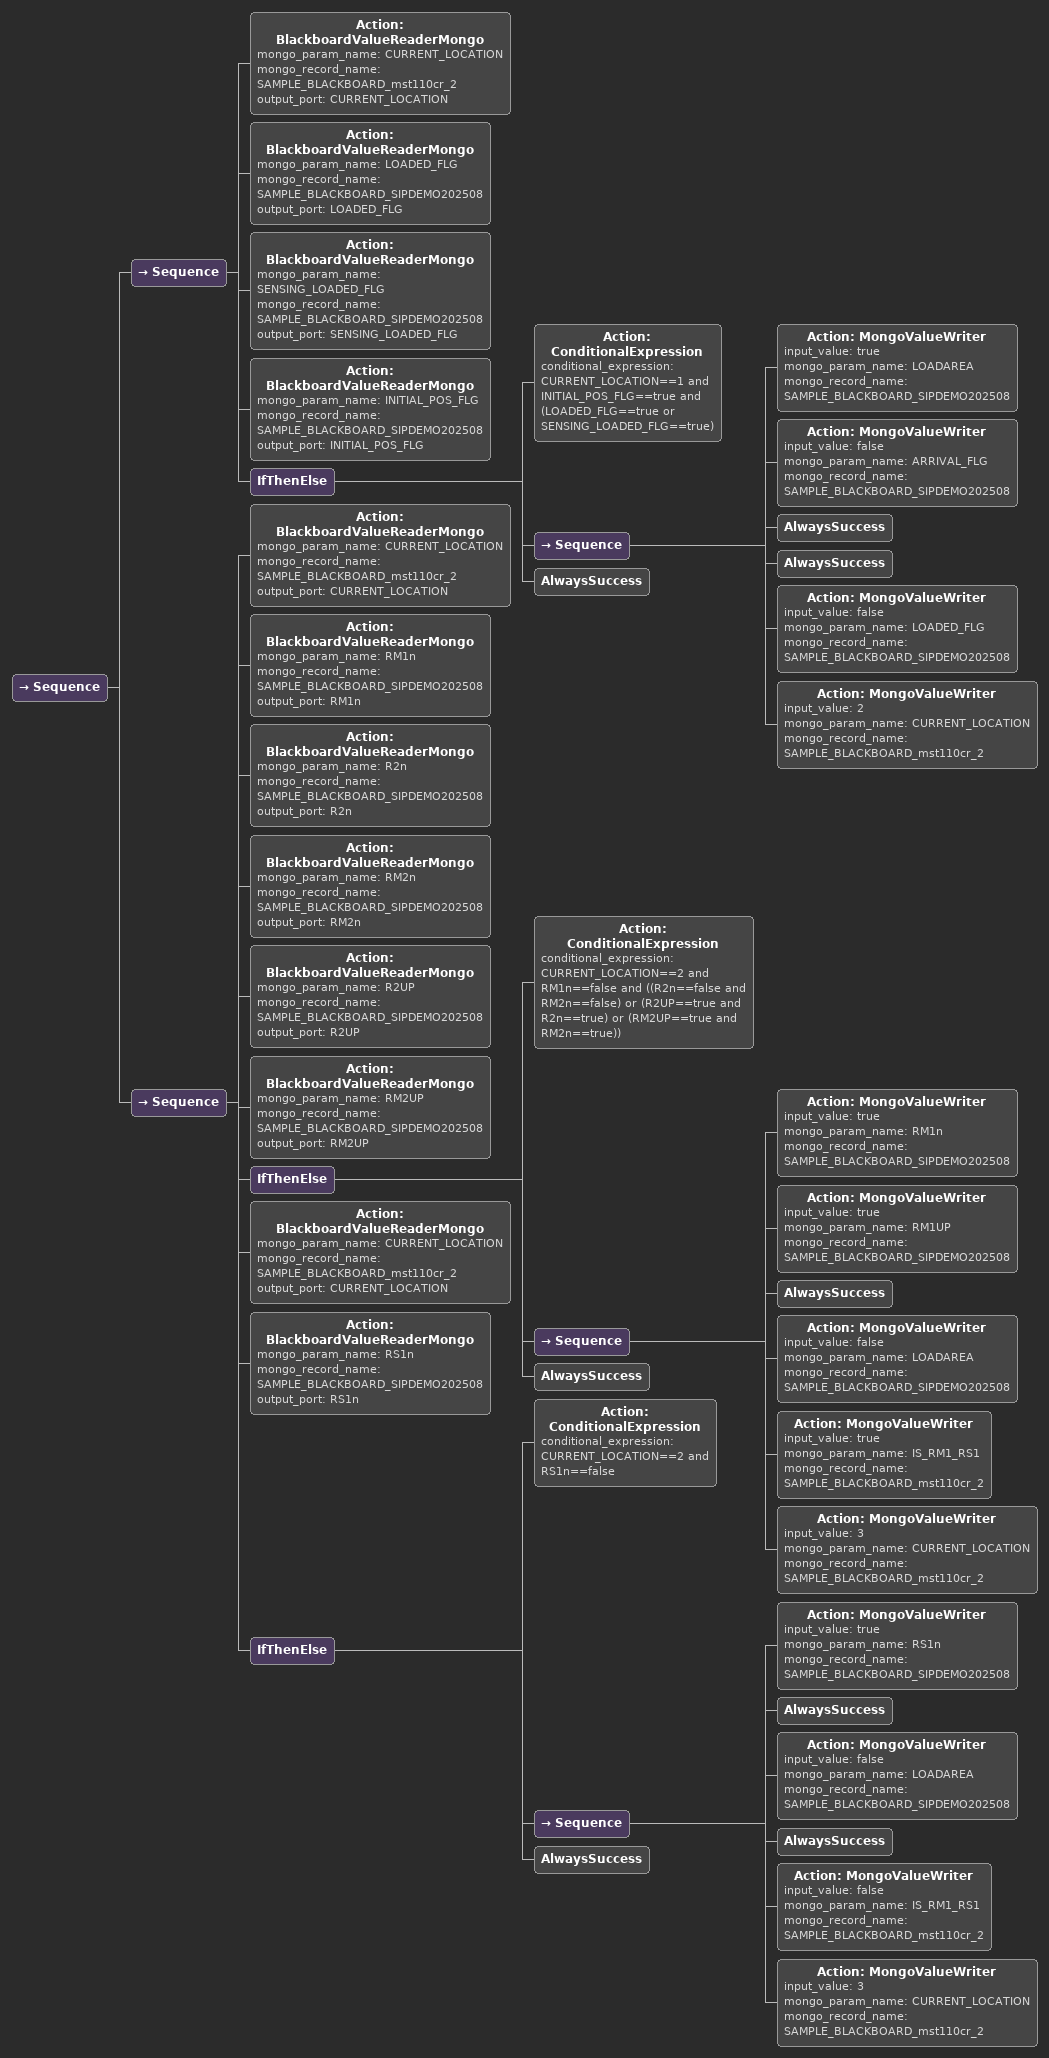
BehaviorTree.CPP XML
<Sequence>
    <Sequence>
        <Action ID="BlackboardValueReaderMongo" mongo_param_name="CURRENT_LOCATION" mongo_record_name="SAMPLE_BLACKBOARD_mst110cr_2" output_port="CURRENT_LOCATION"/>
        <Action ID="BlackboardValueReaderMongo" mongo_param_name="LOADED_FLG" mongo_record_name="SAMPLE_BLACKBOARD_SIPDEMO202508" output_port="LOADED_FLG"/>
        <Action ID="BlackboardValueReaderMongo" mongo_param_name="SENSING_LOADED_FLG" mongo_record_name="SAMPLE_BLACKBOARD_SIPDEMO202508" output_port="SENSING_LOADED_FLG"/>
        <Action ID="BlackboardValueReaderMongo" mongo_param_name="INITIAL_POS_FLG" mongo_record_name="SAMPLE_BLACKBOARD_SIPDEMO202508" output_port="INITIAL_POS_FLG"/>
        <IfThenElse>
            <Action ID="ConditionalExpression" conditional_expression="CURRENT_LOCATION==1 and INITIAL_POS_FLG==true and (LOADED_FLG==true or SENSING_LOADED_FLG==true)"/>
            <Sequence>
                <Action ID="MongoValueWriter" input_value="true" mongo_param_name="LOADAREA" mongo_record_name="SAMPLE_BLACKBOARD_SIPDEMO202508"/>
                <Action ID="MongoValueWriter" input_value="false" mongo_param_name="ARRIVAL_FLG" mongo_record_name="SAMPLE_BLACKBOARD_SIPDEMO202508"/>
                <AlwaysSuccess/>
                <AlwaysSuccess/>
                <Action ID="MongoValueWriter" input_value="false" mongo_param_name="LOADED_FLG" mongo_record_name="SAMPLE_BLACKBOARD_SIPDEMO202508"/>
                <Action ID="MongoValueWriter" input_value="2" mongo_param_name="CURRENT_LOCATION" mongo_record_name="SAMPLE_BLACKBOARD_mst110cr_2"/>
            </Sequence>
            <AlwaysSuccess/>
        </IfThenElse>
    </Sequence>
    <Sequence>
        <Action ID="BlackboardValueReaderMongo" mongo_param_name="CURRENT_LOCATION" mongo_record_name="SAMPLE_BLACKBOARD_mst110cr_2" output_port="CURRENT_LOCATION"/>
        <Action ID="BlackboardValueReaderMongo" mongo_param_name="RM1n" mongo_record_name="SAMPLE_BLACKBOARD_SIPDEMO202508" output_port="RM1n"/>
        <Action ID="BlackboardValueReaderMongo" mongo_param_name="R2n" mongo_record_name="SAMPLE_BLACKBOARD_SIPDEMO202508" output_port="R2n"/>
        <Action ID="BlackboardValueReaderMongo" mongo_param_name="RM2n" mongo_record_name="SAMPLE_BLACKBOARD_SIPDEMO202508" output_port="RM2n"/>
        <Action ID="BlackboardValueReaderMongo" mongo_param_name="R2UP" mongo_record_name="SAMPLE_BLACKBOARD_SIPDEMO202508" output_port="R2UP"/>
        <Action ID="BlackboardValueReaderMongo" mongo_param_name="RM2UP" mongo_record_name="SAMPLE_BLACKBOARD_SIPDEMO202508" output_port="RM2UP"/>
        <IfThenElse>
            <Action ID="ConditionalExpression" conditional_expression="CURRENT_LOCATION==2 and RM1n==false and ((R2n==false and RM2n==false) or (R2UP==true and R2n==true) or (RM2UP==true and RM2n==true))"/>
            <Sequence>
                <Action ID="MongoValueWriter" input_value="true" mongo_param_name="RM1n" mongo_record_name="SAMPLE_BLACKBOARD_SIPDEMO202508"/>
                <Action ID="MongoValueWriter" input_value="true" mongo_param_name="RM1UP" mongo_record_name="SAMPLE_BLACKBOARD_SIPDEMO202508"/>
                <AlwaysSuccess/>
                <Action ID="MongoValueWriter" input_value="false" mongo_param_name="LOADAREA" mongo_record_name="SAMPLE_BLACKBOARD_SIPDEMO202508"/>
                <Action ID="MongoValueWriter" input_value="true" mongo_param_name="IS_RM1_RS1" mongo_record_name="SAMPLE_BLACKBOARD_mst110cr_2"/>
                <Action ID="MongoValueWriter" input_value="3" mongo_param_name="CURRENT_LOCATION" mongo_record_name="SAMPLE_BLACKBOARD_mst110cr_2"/>
            </Sequence>
            <AlwaysSuccess/>
        </IfThenElse>
        <Action ID="BlackboardValueReaderMongo" mongo_param_name="CURRENT_LOCATION" mongo_record_name="SAMPLE_BLACKBOARD_mst110cr_2" output_port="CURRENT_LOCATION"/>
        <Action ID="BlackboardValueReaderMongo" mongo_param_name="RS1n" mongo_record_name="SAMPLE_BLACKBOARD_SIPDEMO202508" output_port="RS1n"/>
        <IfThenElse>
            <Action ID="ConditionalExpression" conditional_expression="CURRENT_LOCATION==2 and RS1n==false"/>
            <Sequence>
                <Action ID="MongoValueWriter" input_value="true" mongo_param_name="RS1n" mongo_record_name="SAMPLE_BLACKBOARD_SIPDEMO202508"/>
                <AlwaysSuccess/>
                <Action ID="MongoValueWriter" input_value="false" mongo_param_name="LOADAREA" mongo_record_name="SAMPLE_BLACKBOARD_SIPDEMO202508"/>
                <AlwaysSuccess/>
                <Action ID="MongoValueWriter" input_value="false" mongo_param_name="IS_RM1_RS1" mongo_record_name="SAMPLE_BLACKBOARD_mst110cr_2"/>
                <Action ID="MongoValueWriter" input_value="3" mongo_param_name="CURRENT_LOCATION" mongo_record_name="SAMPLE_BLACKBOARD_mst110cr_2"/>
            </Sequence>
            <AlwaysSuccess/>
        </IfThenElse>
    </Sequence>
</Sequence>
